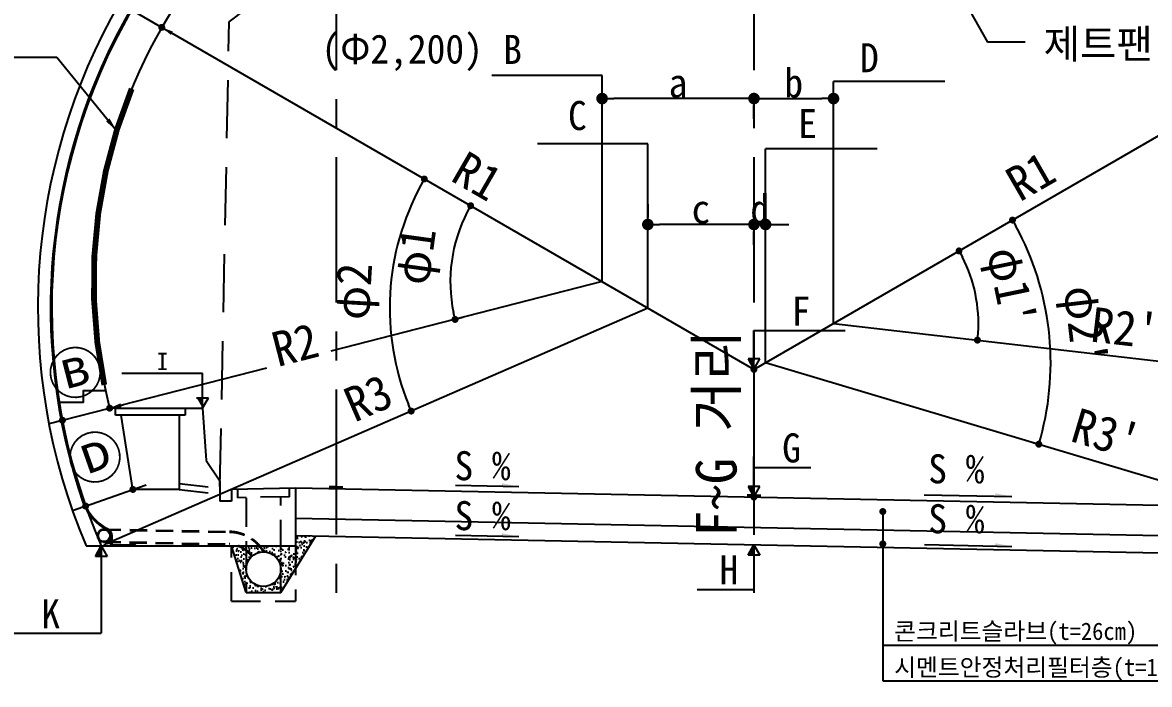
# Model space of a CAD drawing. Header units: millimetres. Extents: x -69382 to 174843, y -46375 to 101648.
# Drawn here: x -18326 to -8619, y 11070 to 16769 of the extents above; entities that cross this region are included whole.
import ezdxf
from ezdxf.enums import TextEntityAlignment as Align

# ---------------------------------------------------------------- set-up
doc = ezdxf.new("R2010")
doc.units = ezdxf.units.MM
doc.header["$LTSCALE"] = 1000
for name, pattern in [('A-CENTR01', [2, 1.25, -0.25, 0.25, -0.25]), ('A-DASHD01', [0.75, 0.5, -0.25]), ('A-HIDDN01', [0.375, 0.25, -0.125]), ('HIDDEN', [0.375, 0.25, -0.125])]:
    doc.linetypes.add(name, pattern=pattern)
for name, color, linetype in [('-길작업', 255, 'Continuous'), ('0-OTHR', 3, 'Continuous'), ('CS-CNTL', 1, 'A-CENTR01'), ('CS-CONC', 4, 'Continuous'), ('CS-CONC-MAJR', 4, 'Continuous'), ('CS-DIML', 1, 'Continuous'), ('CS-EXCV', 3, 'A-DIGLN01'), ('CS-HATH', 1, 'Continuous'), ('CS-HIDL', 2, 'A-DASHD01'), ('CS-LEAL', 1, 'Continuous'), ('CS-LEAT', 3, 'Continuous'), ('CS-STEL-MAJR', 4, 'Continuous'), ('CST-01-02-02-G05-CS-EXCV', 3, 'CFZ008'), ('CST-01-02-02-G05-CS-MIS2', 2, 'Continuous'), ('CZ-HIDL', 2, 'A-DASHD01'), ('DIM1', 1, 'Continuous'), ('J', 4, 'Continuous'), ('MH-LEAT', 3, 'Continuous')]:
    doc.layers.add(name, color=color, linetype=linetype)
doc.styles.get("Standard").update_dxf_attribs({"font": 'txt.shx', "bigfont": 'whgtxt.shx'})
doc.styles.add('WGTXT', font='DotumChe.ttf')
doc.linetypes.add('A-DIGLN01', pattern='A,0.9,-0.2,[19,kscals.shx,S=0.1,R=180,X=0,Y=0],0.9', length=2)
doc.linetypes.add('CFZ008', pattern='A,0.9,-0.2,[106,KHCLINE.shx,S=0.00606,R=180,X=0,Y=0],0.9', length=2)
doc.dimstyles.new('DIM-01', dxfattribs={"dimscale": 100, "dimtxt": 3, "dimasz": 0.6, "dimexe": 0, "dimexo": 0, "dimgap": 1, "dimtad": 1, "dimdec": 0, "dimrnd": 0.001, "dimzin": 1, "dimdsep": 46, "dimlunit": 6, "dimtxsty": 'WGTXT', "dimblk": 'DOT', "dimcen": 0, "dimclrd": 1, "dimclre": 1, "dimclrt": 3, "dimadec": 4, "dimazin": 0, "dimtfac": 1, "dimtdec": 0, "dimtix": 1, "dimtmove": 2, "dimatfit": 3, "dimldrblk": 'DOT', "dimfxl": 1.5, "dimlwd": -1, "dimarcsym": 0})
doc.dimstyles.new('DIM-LEADER', dxfattribs={"dimscale": 40, "dimtxt": 3, "dimasz": 3, "dimexe": 1.5, "dimexo": 0, "dimgap": 1, "dimtad": 1, "dimdec": 0, "dimrnd": 0.001, "dimzin": 1, "dimdsep": 46, "dimlunit": 6, "dimtxsty": 'WGTXT', "dimcen": 0, "dimclrd": 1, "dimclre": 1, "dimclrt": 3, "dimadec": 4, "dimazin": 0, "dimtfac": 1, "dimtdec": 0, "dimtix": 1, "dimtmove": 2, "dimatfit": 3, "dimfxl": 1.5, "dimlwd": -1, "dimarcsym": 0})
doc.dimstyles.get("Standard").update_dxf_attribs({"dimtxt": 0.18, "dimasz": 0.18, "dimexe": 0.18, "dimexo": 0.0625, "dimgap": 0.09, "dimtad": 0, "dimtih": 1, "dimtoh": 1, "dimdec": 4, "dimzin": 0, "dimdsep": 46, "dimtxsty": 'Standard', "dimcen": 0.09, "dimadec": 0, "dimazin": 0, "dimtfac": 1, "dimtdec": 4, "dimtofl": 0, "dimtmove": 0, "dimatfit": 3, "dimfxl": 1, "dimtolj": 1, "dimtzin": 0, "dimarcsym": 0})

# ---------------------------------------------------------------- blocks, each defined once
blk = doc.blocks.new('_Dot')
at = {"layer": 'DIM1'}
blk.add_line((0, 0), (-1, 0), dxfattribs=at)
at = {"layer": 'DIM1', "const_width": 0.5}
blk.add_lwpolyline([(-0.25, 0, 1), (0.25, 0, 1)], format="xyb", close=True, dxfattribs=at)
blk = doc.blocks.new('*D508')
at = {"layer": 'CS-DIML', "color": 1, "lineweight": -2, "transparency": 16777216}
blk.add_line((-14532, 14230.5), (-14600.1, 14213), dxfattribs=at)
at = {"layer": 'CS-DIML', "color": 1, "transparency": 16777216}
blk.add_arc((-13333.5, 14538.3), 1307.7, 152.6291, 191.77253, dxfattribs=at)
at = {"layer": 'Defpoints', "color": 0, "transparency": 16777216}
for p in [(-14472.9, 15196.1), (-14595.5, 14881.1), (-13333.5, 14538.3), (-13333.5, 14538.3), (-14532, 14230.5)]:
    blk.add_point(p, dxfattribs=at)
at = {"layer": 'CS-DIML', "color": 1, "transparency": 16777216, "xscale": 60, "yscale": 60, "zscale": 60}
for p, rotation in [((-14466, 15192.1), 61.31455118635331), ((-14600.1, 14213), 283.0870806903828)]:
    blk.add_blockref('_Dot', p, dxfattribs=dict(at, rotation=rotation))
at = {"layer": 'CS-DIML', "color": 3, "transparency": 16777216, "insert": (-14904.9, 14753.5), "char_height": 300, "attachment_point": 5, "rotation": 82.20082, "style": 'WGTXT'}
blk.add_mtext('φ1', dxfattribs=at)
blk = doc.blocks.new('*D509')
at = {"layer": 'CS-DIML', "color": 1, "transparency": 16777216}
blk.add_arc((-12939.7, 14310.8), 2223.1, 151.54641, 201.97284, dxfattribs=at)
at = {"layer": 'Defpoints', "color": 0, "transparency": 16777216}
for p in [(-15029.1, 15517.2), (-15112.9, 14779.1), (-12939.7, 14310.8), (-12939.7, 14310.8), (-15026.4, 13402.7)]:
    blk.add_point(p, dxfattribs=at)
at = {"layer": 'CS-DIML', "color": 1, "transparency": 16777216, "xscale": 60, "yscale": 60, "zscale": 60}
for p, rotation in [((-14864.9, 15422.4), 60.77320694664419), ((-14978.1, 13423.7), 292.746044561741)]:
    blk.add_blockref('_Dot', p, dxfattribs=dict(at, rotation=rotation))
at = {"layer": 'CS-DIML', "color": 3, "transparency": 16777216, "insert": (-15437.1, 14452.2), "char_height": 300, "attachment_point": 5, "rotation": 86.75963, "style": 'WGTXT'}
blk.add_mtext('φ2', dxfattribs=at)
blk = doc.blocks.new('*D510')
at = {"layer": 'CS-DIML', "color": 1, "lineweight": -2, "transparency": 16777216}
blk.add_line((-10143.7, 14039.8), (-10100.3, 14034.8), dxfattribs=at)
at = {"layer": 'CS-DIML', "color": 1, "transparency": 16777216}
blk.add_arc((-11340.1, 14178.7), 1248.1, 356.13611, 27.24529, dxfattribs=at)
at = {"layer": 'Defpoints', "color": 0, "transparency": 16777216}
for p in [(-10241.9, 14812.7), (-10097.9, 14300.2), (-11340.1, 14178.7), (-11340.1, 14178.7), (-10143.7, 14039.8)]:
    blk.add_point(p, dxfattribs=at)
at = {"layer": 'CS-DIML', "color": 1, "transparency": 16777216, "xscale": 60, "yscale": 60, "zscale": 60}
for p, rotation in [((-10259.2, 14802.7), 118.6226448586616), ((-10100.3, 14034.8), 264.7587518387547)]:
    blk.add_blockref('_Dot', p, dxfattribs=dict(at, rotation=rotation))
at = {"layer": 'CS-DIML', "color": 3, "transparency": 16777216, "insert": (-9845.3, 14487.9), "char_height": 300, "attachment_point": 5, "rotation": 281.6907, "style": 'WGTXT'}
blk.add_mtext("φ1'", dxfattribs=at)
blk = doc.blocks.new('*D511')
at = {"layer": 'CS-DIML', "color": 1, "lineweight": -2, "transparency": 16777216}
blk.add_line((-9613.7, 13151), (-9572.2, 13138.6), dxfattribs=at)
at = {"layer": 'CS-DIML', "color": 1, "transparency": 16777216}
blk.add_arc((-11925.3, 13840.7), 2455.7, 344.78664, 28.60005, dxfattribs=at)
at = {"layer": 'Defpoints', "color": 0, "transparency": 16777216}
for p in [(-9777.9, 15080.6), (-11925.3, 13840.7), (-11925.3, 13840.7), (-9470.1, 13794.6), (-9613.7, 13151)]:
    blk.add_point(p, dxfattribs=at)
at = {"layer": 'CS-DIML', "color": 1, "transparency": 16777216, "xscale": 60, "yscale": 60, "zscale": 60}
for p, rotation in [((-9798.6, 15068.6), 119.300027083638), ((-9572.2, 13138.6), 254.0866642069604)]:
    blk.add_blockref('_Dot', p, dxfattribs=dict(at, rotation=rotation))
at = {"layer": 'CS-DIML', "color": 3, "transparency": 16777216, "insert": (-9209.9, 14159.4), "char_height": 300, "attachment_point": 5, "rotation": 276.69335, "style": 'WGTXT'}
blk.add_mtext("φ2'", dxfattribs=at)
blk = doc.blocks.new('*D512')
at = {"layer": 'CS-DIML', "color": 1, "transparency": 16777216}
for p, q in [((-13333.5, 14538.3), (-15669.2, 13938.5)), ((-17478.5, 13473.9), (-16221.6, 13796.6))]:
    blk.add_line(p, q, dxfattribs=at)
blk.add_solid([(-17482.7, 13490), (-17474.4, 13457.7), (-17575.4, 13449)], dxfattribs=at)
at = {"layer": 'Defpoints', "color": 0, "transparency": 16777216}
for p in [(-13333.5, 14538.3), (-17575.4, 13449), (-17575.4, 13449)]:
    blk.add_point(p, dxfattribs=at)
at = {"layer": 'CS-DIML', "color": 3, "transparency": 16777216, "insert": (-15978.4, 13996), "char_height": 300, "attachment_point": 5, "rotation": 14.40195, "style": 'WGTXT'}
blk.add_mtext('R2', dxfattribs=at)
blk = doc.blocks.new('_None')
blk = doc.blocks.new('*D513')
at = {"layer": 'CS-DIML', "color": 1, "transparency": 16777216}
blk.add_line((-12939.7, 14310.8), (-17555.7, 12301.9), dxfattribs=at)
blk.add_solid([(-17562.4, 12317.2), (-17549.1, 12286.6), (-17647.4, 12262)], dxfattribs=at)
at = {"layer": 'Defpoints', "color": 0, "transparency": 16777216}
for p in [(-12939.7, 14310.8), (-17647.4, 12262), (-17647.4, 12262)]:
    blk.add_point(p, dxfattribs=at)
at = {"layer": 'CS-DIML', "color": 3, "transparency": 16777216, "insert": (-15347.5, 13535.8), "char_height": 300, "attachment_point": 5, "rotation": 23.51925, "style": 'WGTXT'}
blk.add_mtext('R3', dxfattribs=at)
blk = doc.blocks.new('*D514')
at = {"layer": 'CS-DIML', "color": 1, "transparency": 16777216}
blk.add_line((-11340.1, 14178.7), (-6374.7, 13602.5), dxfattribs=at)
blk.add_solid([(-6372.8, 13619.1), (-6376.6, 13586), (-6275.4, 13591)], dxfattribs=at)
at = {"layer": 'Defpoints', "color": 0, "transparency": 16777216}
for p in [(-11340.1, 14178.7), (-6275.4, 13591), (-6275.4, 13591)]:
    blk.add_point(p, dxfattribs=at)
at = {"layer": 'CS-DIML', "color": 3, "transparency": 16777216, "insert": (-8828.5, 14139.1), "char_height": 300, "attachment_point": 5, "rotation": 353.3814, "style": 'WGTXT'}
blk.add_mtext("R2'", dxfattribs=at)
blk = doc.blocks.new('*D515')
at = {"layer": 'CS-DIML', "color": 1, "transparency": 16777216}
blk.add_line((-11925.3, 13840.7), (-6200.3, 12132.6), dxfattribs=at)
blk.add_solid([(-6195.5, 12148.5), (-6205, 12116.6), (-6104.4, 12104)], dxfattribs=at)
at = {"layer": 'Defpoints', "color": 0, "transparency": 16777216}
for p in [(-11925.3, 13840.7), (-6104.4, 12104), (-6104.4, 12104)]:
    blk.add_point(p, dxfattribs=at)
at = {"layer": 'CS-DIML', "color": 3, "transparency": 16777216, "insert": (-8991.3, 13226.4), "char_height": 300, "attachment_point": 5, "rotation": 343.38669, "style": 'WGTXT'}
blk.add_mtext("R3'", dxfattribs=at)
blk = doc.blocks.new('*D516')
at = {"layer": 'CS-DIML', "color": 6, "transparency": 16777216}
for p, q in [((-17438, 16908), (-17490, 16938)), ((-17386.1, 16878), (-17126.3, 16728)), ((-17074.3, 16698), (-17022.3, 16668))]:
    blk.add_line(p, q, dxfattribs=at)
at = {"layer": 'Defpoints', "color": 0, "transparency": 16777216}
for p in [(-17386.1, 16878), (-17126.3, 16728), (-17126.3, 16728)]:
    blk.add_point(p, dxfattribs=at)
at = {"layer": 'CS-DIML', "color": 6, "transparency": 16777216, "xscale": 60, "yscale": 60, "zscale": 60}
for p, rotation in [((-17386.1, 16878), 330.0000000024546), ((-17126.3, 16728), 150.0000000024546)]:
    blk.add_blockref('_Dot', p, dxfattribs=dict(at, rotation=rotation))
at = {"layer": 'CS-DIML', "color": 6, "transparency": 16777216, "insert": (-17083.9, 17101.4), "char_height": 350, "attachment_point": 5, "rotation": 330, "style": 'WGTXT'}
blk.add_mtext('Ⓐ', dxfattribs=at)
blk = doc.blocks.new('*D518')
at = {"layer": 'CS-DIML', "color": 1, "transparency": 16777216}
blk.add_line((-12025.4, 13783), (-17039.7, 16678), dxfattribs=at)
blk.add_solid([(-17031.3, 16692.4), (-17048, 16663.5), (-17126.3, 16728)], dxfattribs=at)
at = {"layer": 'Defpoints', "color": 0, "transparency": 16777216}
for p in [(-17126.3, 16728), (-17126.3, 16728), (-12025.4, 13783)]:
    blk.add_point(p, dxfattribs=at)
at = {"layer": 'CS-DIML', "color": 3, "transparency": 16777216, "insert": (-14407.4, 15447.2), "char_height": 300, "attachment_point": 5, "rotation": 330, "style": 'WGTXT'}
blk.add_mtext('R1', dxfattribs=at)
blk = doc.blocks.new('*D519')
at = {"layer": 'CS-DIML', "color": 1, "transparency": 16777216}
blk.add_line((-12025.4, 13783), (-7011.1, 16678), dxfattribs=at)
blk.add_solid([(-7019.4, 16692.4), (-7002.8, 16663.5), (-6924.5, 16728)], dxfattribs=at)
at = {"layer": 'Defpoints', "color": 0, "transparency": 16777216}
for p in [(-6924.5, 16728), (-6924.5, 16728), (-12025.4, 13783)]:
    blk.add_point(p, dxfattribs=at)
at = {"layer": 'CS-DIML', "color": 3, "transparency": 16777216, "insert": (-9643.3, 15447.2), "char_height": 300, "attachment_point": 5, "rotation": 30, "style": 'WGTXT'}
blk.add_mtext('R1', dxfattribs=at)
blk = doc.blocks.new('*D489')
at = {"layer": 'CS-DIML', "color": 1, "transparency": 16777216}
for p, q in [((-12939.7, 15205.5), (-12939.7, 15090.5)), ((-12125.4, 15030.5), (-12839.7, 15030.5)), ((-12025.4, 14855.5), (-12025.4, 14970.5))]:
    blk.add_line(p, q, dxfattribs=at)
at = {"layer": 'Defpoints', "color": 0, "transparency": 16777216}
for p in [(-12939.7, 15030.5), (-12939.7, 15030.5), (-12025.4, 15030.5)]:
    blk.add_point(p, dxfattribs=at)
at = {"layer": 'CS-DIML', "color": 1, "transparency": 16777216, "xscale": 100, "yscale": 100, "zscale": 100, "rotation": 180}
blk.add_blockref('_Dot', (-12939.7, 15030.5), dxfattribs=at)
at = {"layer": 'CS-DIML', "color": 1, "transparency": 16777216, "xscale": 100, "yscale": 100, "zscale": 100}
blk.add_blockref('_Dot', (-12025.4, 15030.5), dxfattribs=at)
at = {"layer": 'CS-DIML', "color": 3, "transparency": 16777216, "insert": (-12482.5, 15162.5), "char_height": 250, "attachment_point": 5, "style": 'WGTXT'}
blk.add_mtext('\\A1;c', dxfattribs=at)
blk = doc.blocks.new('*D490')
at = {"layer": 'CS-DIML', "color": 1, "transparency": 16777216}
for p, q in [((-12125.4, 16114.9), (-13233.5, 16114.9)), ((-13333.5, 15944.9), (-13333.5, 16054.9)), ((-12025.4, 15939.9), (-12025.4, 16054.9))]:
    blk.add_line(p, q, dxfattribs=at)
at = {"layer": 'Defpoints', "color": 0, "transparency": 16777216}
for p in [(-13333.5, 16119.9), (-13333.5, 16114.9), (-12025.4, 16114.9)]:
    blk.add_point(p, dxfattribs=at)
at = {"layer": 'CS-DIML', "color": 1, "transparency": 16777216, "xscale": 100, "yscale": 100, "zscale": 100, "rotation": 180}
blk.add_blockref('_Dot', (-13333.5, 16114.9), dxfattribs=at)
at = {"layer": 'CS-DIML', "color": 1, "transparency": 16777216, "xscale": 100, "yscale": 100, "zscale": 100}
blk.add_blockref('_Dot', (-12025.4, 16114.9), dxfattribs=at)
at = {"layer": 'CS-DIML', "color": 3, "transparency": 16777216, "insert": (-12679.5, 16247.1), "char_height": 250, "attachment_point": 5, "style": 'WGTXT'}
blk.add_mtext('\\A1;a', dxfattribs=at)
blk = doc.blocks.new('*D491')
at = {"layer": 'CS-DIML', "color": 1, "transparency": 16777216}
for p, q in [((-12025.4, 15205.5), (-12025.4, 15090.5)), ((-11925.3, 15205.5), (-11925.3, 15090.5)), ((-12125.4, 15030.5), (-12225.4, 15030.5)), ((-12025.4, 15030.5), (-11925.3, 15030.5)), ((-11825.3, 15030.5), (-11725.3, 15030.5))]:
    blk.add_line(p, q, dxfattribs=at)
at = {"layer": 'Defpoints', "color": 0, "transparency": 16777216}
for p in [(-12025.4, 15030.5), (-11925.3, 15030.5), (-11925.3, 15030.5)]:
    blk.add_point(p, dxfattribs=at)
at = {"layer": 'CS-DIML', "color": 1, "transparency": 16777216, "xscale": 100, "yscale": 100, "zscale": 100}
blk.add_blockref('_Dot', (-12025.4, 15030.5), dxfattribs=at)
at = {"layer": 'CS-DIML', "color": 1, "transparency": 16777216, "xscale": 100, "yscale": 100, "zscale": 100, "rotation": 180}
blk.add_blockref('_Dot', (-11925.3, 15030.5), dxfattribs=at)
at = {"layer": 'CS-DIML', "color": 3, "transparency": 16777216, "insert": (-11975.4, 15162.7), "char_height": 250, "attachment_point": 5, "style": 'WGTXT'}
blk.add_mtext('\\A1;d', dxfattribs=at)
blk = doc.blocks.new('*D492')
at = {"layer": 'CS-DIML', "color": 1, "transparency": 16777216}
for p, q in [((-11925.4, 16114.9), (-11440.2, 16114.9)), ((-12025.4, 15939.9), (-12025.4, 16054.9)), ((-11340.2, 15939.9), (-11340.2, 16054.9))]:
    blk.add_line(p, q, dxfattribs=at)
at = {"layer": 'Defpoints', "color": 0, "transparency": 16777216}
for p in [(-12025.4, 16114.9), (-11340.2, 16114.9), (-11340.2, 16114.9)]:
    blk.add_point(p, dxfattribs=at)
at = {"layer": 'CS-DIML', "color": 1, "transparency": 16777216, "xscale": 100, "yscale": 100, "zscale": 100, "rotation": 180}
blk.add_blockref('_Dot', (-12025.4, 16114.9), dxfattribs=at)
at = {"layer": 'CS-DIML', "color": 1, "transparency": 16777216, "xscale": 100, "yscale": 100, "zscale": 100}
blk.add_blockref('_Dot', (-11340.2, 16114.9), dxfattribs=at)
at = {"layer": 'CS-DIML', "color": 3, "transparency": 16777216, "insert": (-11682.8, 16247.1), "char_height": 250, "attachment_point": 5, "style": 'WGTXT'}
blk.add_mtext('\\A1;b', dxfattribs=at)
blk = doc.blocks.new('*D531')
at = {"layer": 'CS-DIML', "color": 6, "transparency": 16777216}
for p, q in [((-17982.2, 13344.5), (-17575.4, 13449)), ((-17517.3, 13463.9), (-17459.1, 13478.8)), ((-18040.3, 13329.6), (-18098.4, 13314.7))]:
    blk.add_line(p, q, dxfattribs=at)
at = {"layer": 'Defpoints', "color": 0, "transparency": 16777216}
for p in [(-17575.4, 13449), (-17575.4, 13449), (-17982.2, 13344.5)]:
    blk.add_point(p, dxfattribs=at)
at = {"layer": 'CS-DIML', "color": 6, "transparency": 16777216, "xscale": 60, "yscale": 60, "zscale": 60}
for p, rotation in [((-17575.4, 13449), 194.4019468804853), ((-17982.2, 13344.5), 14.40194688048532)]:
    blk.add_blockref('_Dot', p, dxfattribs=dict(at, rotation=rotation))
at = {"layer": 'CS-DIML', "color": 6, "transparency": 16777216, "insert": (-17864.5, 13730.5), "char_height": 350, "attachment_point": 5, "rotation": 14.40195, "style": 'WGTXT'}
blk.add_mtext('Ⓑ', dxfattribs=at)
blk = doc.blocks.new('*D533')
at = {"layer": 'CS-DIML', "color": 6, "transparency": 16777216}
for p, q in [((-17782.5, 12605.6), (-17375.4, 12749)), ((-17318.8, 12768.9), (-17262.2, 12788.8)), ((-17839.1, 12585.7), (-17895.7, 12565.8))]:
    blk.add_line(p, q, dxfattribs=at)
at = {"layer": 'Defpoints', "color": 0, "transparency": 16777216}
for p in [(-17375.4, 12749), (-17375.4, 12749), (-17782.5, 12605.6)]:
    blk.add_point(p, dxfattribs=at)
at = {"layer": 'CS-DIML', "color": 6, "transparency": 16777216, "xscale": 60, "yscale": 60, "zscale": 60}
for p, rotation in [((-17375.4, 12749), 199.3977778867576), ((-17782.5, 12605.6), 19.39777788675762)]:
    blk.add_blockref('_Dot', p, dxfattribs=dict(at, rotation=rotation))
at = {"layer": 'CS-DIML', "color": 6, "transparency": 16777216, "insert": (-17693.4, 13002.3), "char_height": 350, "attachment_point": 5, "rotation": 19.39778, "style": 'WGTXT'}
blk.add_mtext('Ⓓ', dxfattribs=at)
blk = doc.blocks.new('*D537')
at = {"layer": 'CS-DIML', "color": 6, "transparency": 16777216}
for p, q in [((-12025.4, 13843), (-12025.4, 13903)), ((-12025.4, 13783), (-12025.4, 12683)), ((-12025.4, 12623), (-12025.4, 12563))]:
    blk.add_line(p, q, dxfattribs=at)
at = {"layer": 'Defpoints', "color": 0, "transparency": 16777216}
for p in [(-12025.4, 13783), (-12025.4, 12683), (-12025.4, 12683)]:
    blk.add_point(p, dxfattribs=at)
at = {"layer": 'CS-DIML', "color": 6, "transparency": 16777216, "xscale": 60, "yscale": 60, "zscale": 60}
for p, rotation in [((-12025.4, 13783), 270), ((-12025.4, 12683), 90)]:
    blk.add_blockref('_Dot', p, dxfattribs=dict(at, rotation=rotation))
at = {"layer": 'CS-DIML', "color": 6, "transparency": 16777216, "insert": (-12331.6, 13233), "char_height": 350, "attachment_point": 5, "rotation": 90, "style": 'WGTXT'}
blk.add_mtext('F~G 거리', dxfattribs=at)

msp = doc.modelspace()

# ---------------------------------------------------------------- hatches: boundary and pattern name
at = {"layer": 'CS-HATH'}
h = msp.add_hatch(dxfattribs=at)
h.set_pattern_fill('AR-CONC', color=256, scale=0.5, style=0)
h.set_pattern_definition([(50, (-14175.63, -2644.65), (91.09233, -7.96954), [9.525, -104.775]), (355, (-14175.63, -2644.65), (-17.6214, 95.5283), [7.62, -83.82]), (100.451, (-14168.04, -2645.314), (73.47125, 87.55834), [8.095, -89.045]), (46.1842, (-14175.63, -2619.25), (135.5395, -21.0212), [14.2875, -157.1625]), (96.6356, (-14164.33, -2621), (118.7021, 123.7128), [12.1425, -133.5675]), (351.184, (-14175.63, -2619.25), (118.7023, 123.7126), [11.43, -125.73]), (21, (-14162.93, -2625.6), (75.80744, -51.13276), [9.525, -104.775]), (326, (-14162.93, -2625.6), (30.901, 92.094), [7.62, -83.82]), (71.4514, (-14156.61, -2629.86), (106.70825, 40.96143), [8.095, -89.045]), (37.5, (-14175.63, -2644.65), (1.5443, 42.27752), [0, -82.804, 0, -85.09, 0, -84.1375]), (7.5, (-14175.63, -2644.65), (33.40983, 50.09029), [0, -48.514, 0, -80.899, 0, -32.0675]), (327.5, (-14203.95, -2644.65), (67.7953, -2.86437), [0, -31.75, 0, -99.06, 0, -131.445]), (317.5, (-14216.65, -2644.65), (74.0646, 12.71325), [0, -41.275, 0, -65.786, 0, -93.345])])
edge = h.paths.add_edge_path(flags=16)
edge.add_arc((-16250.3782, 12061.9805), 150, 0, 360)
h.paths.add_polyline_path([(-15800.3782, 12348.4805), (-15975.3782, 12351.9805), (-15975.3782, 12261.9805), (-16525.3782, 12261.9805), (-16400.3782, 11861.9805), (-16100.3782, 11861.9805)])

# ---------------------------------------------------------------- linework, layer by layer
at = {"layer": '-길작업', "color": 3}
msp.add_circle((-11340.1893, 15806.461), 12116.7265, dxfattribs=at)
at = {"layer": '0-OTHR'}
for points in [[(-15565.3782, 12778.7855), (-15685.3782, 12781.1855), (-15565.3782, 12753.7805), (-15685.3782, 12756.1805)], [(-11965.3782, 12706.8175), (-12085.3782, 12709.2175), (-11965.3782, 12681.8125), (-12085.3782, 12684.2125)]]:
    msp.add_solid(points, dxfattribs=at)
at = {"layer": 'CS-CNTL'}
for p, q in [((-15625.3782, 21609.6277), (-15625.3782, 11695.6163)), ((-12025.3782, 21609.3132), (-12025.3782, 11695.6163))]:
    msp.add_line(p, q, dxfattribs=at)
at = {"layer": 'CS-CONC'}
for p, q in [((-17525.3782, 13448.9805), (-17575.3782, 13448.9805)), ((-17525.3782, 13388.9805), (-17525.3782, 13448.9805)), ((-17525.3782, 13448.9805), (-16925.3782, 13448.9805)), ((-16925.3782, 13448.9805), (-16775.3782, 13448.9805)), ((-16925.3782, 13448.9805), (-16925.3782, 13388.9805)), ((-16775.3782, 13448.9805), (-16745.3782, 12998.9805)), ((-16925.3782, 13388.9805), (-17525.3782, 13388.9805)), ((-17375.3782, 12748.9805), (-17475.3782, 13388.9805)), ((-16975.3782, 13388.9805), (-16975.3782, 12748.9805)), ((-16745.3782, 12998.9805), (-16625.3782, 12823.9805)), ((-16625.3782, 12823.9805), (-16625.3782, 12748.9805)), ((-16975.3782, 12748.9805), (-17375.3782, 12748.9805)), ((-16525.3782, 12750.9805), (-15975.3782, 12761.9805)), ((-16475.3782, 12751.9805), (-16475.3782, 12676.9805)), ((-16025.3782, 12685.9805), (-16025.3782, 12760.9805)), ((-15975.3782, 12761.9805), (-8075.3782, 12603.9805)), ((-15975.3782, 12761.9805), (-15975.3782, 12261.9805)), ((-15975.3782, 12501.9805), (-8075.3782, 12343.9805))]:
    msp.add_line(p, q, dxfattribs=at)
at = {"layer": 'CS-CONC', "const_width": 50}
msp.add_lwpolyline([(-17385.9072, 16198.9805, 0.14945256), (-17621.7681, 13648.9805)], format="xyb", dxfattribs=at)
at = {"layer": 'CS-CONC', "elevation": 0}
msp.add_lwpolyline([(-17611.0946, 13598.9804), (-17803.5095, 13598.9804), (-17803.5095, 13498.9804), (-18009.3415, 13498.9804)], dxfattribs=at)
at = {"layer": 'CS-CONC'}
for points in [[(-16625.3782, 12748.9805), (-16625.3782, 12648.9805)], [(-16525.3782, 12750.9805), (-16525.3782, 12648.9805)], [(-16525.3782, 12648.9805), (-16625.3782, 12648.9805)]]:
    msp.add_lwpolyline(points, dxfattribs=at)
for centre, radius, start, end in [((-12025.3782, 13782.9805), 5890, 30, 150), ((-12939.6694, 14310.8468), 5134.2674, 150.00000002, 203.51925151), ((-13333.546, 14538.2516), 4379.4579, 150, 194.40194694)]:
    msp.add_arc(centre, radius, start, end, dxfattribs=at)
at = {"layer": 'CS-CONC-MAJR', "linetype": 'HIDDEN'}
for p, q in [((-16025.3782, 12685.9805), (-16475.3782, 12676.9805)), ((-16400.3782, 12677.4805), (-16400.3782, 11861.9805)), ((-16100.3782, 11861.9805), (-16100.3782, 12683.4805)), ((-16525.3782, 11786.9805), (-16525.3782, 12261.9805)), ((-15975.3782, 12261.9805), (-15975.3782, 11786.9805)), ((-16525.3782, 11786.9805), (-15975.3782, 11786.9805))]:
    msp.add_line(p, q, dxfattribs=at)
at = {"layer": 'CS-DIML'}
for p, q in [((-13333.546, 14538.2516), (-13333.546, 16312.3801)), ((-11340.0578, 14178.6505), (-11340.1994, 16262.4484)), ((-12939.6694, 14310.8468), (-12939.6694, 15724.4287)), ((-11925.3345, 13840.7408), (-11925.3345, 15682.1201)), ((-16775.3782, 13448.9805), (-16775.3782, 13748.8912))]:
    msp.add_line(p, q, dxfattribs=at)
at = {"layer": 'CS-DIML', "color": 2, "linetype": 'A-HIDDN01', "const_width": 10, "flags": 128}
msp.add_lwpolyline([(-6404.052, 12108.9805), (-6404.052, 12108.9805), (-6199.0529, 12108.9805), (-6199.0366, 12198.7629, -0.269451409), (-6167.7352, 12252.6302, 0.201537786), (-5996.4745, 12496.9861, 0.188817455), (-6660.6049, 16880.4805, 0.577350269), (-17390.6597, 16880.4805, 0.217395331), (-17797.4422, 12632.5793, 0.181398454), (-17597.8221, 12407.227, -0.292415643), (-17561.8292, 12350.9453), (-17561.8292, 12266.9805), (-17356.8292, 12266.9805)], format="xyb", dxfattribs=at)
at = {"layer": 'CS-EXCV', "linetype": 'CFZ008'}
for p, q in [((-16100.3782, 11861.9805), (-15800.3782, 12348.4805)), ((-15975.3782, 12351.9805), (-8075.3782, 12193.9805)), ((-16525.3782, 12261.9805), (-15975.3782, 12261.9805)), ((-16400.3782, 11861.9805), (-16525.3782, 12261.9805)), ((-16400.3782, 11861.9805), (-16100.3782, 11861.9805))]:
    msp.add_line(p, q, dxfattribs=at)
at = {"layer": 'CS-EXCV', "linetype": 'ByBlock'}
msp.add_line((-17778.2512, 12261.9805), (-16525.3782, 12261.9805), dxfattribs=at)
at = {"layer": 'CS-HIDL'}
msp.add_lwpolyline([(-16625.1783, 12774.9765), (-16545.1943, 16774.1768), (-15529.3974, 17554.0208), (-8330.837, 17410.0496), (-7347.0337, 16590.2135), (-7427.0177, 12591.0133)], dxfattribs=at)
at = {"layer": 'CS-LEAL'}
for p, q in [((-13333.546, 16312.3801), (-14283.546, 16312.3801)), ((-10380.1994, 16262.4484), (-11340.1994, 16262.4484)), ((-12939.8438, 15724.4287), (-13889.8438, 15724.4287)), ((-10965.3345, 15682.1201), (-11925.3345, 15682.1201)), ((-12025.3782, 13782.9805), (-12025.3782, 14117.4484)), ((-12025.3782, 14117.4484), (-11240.0071, 14117.4484)), ((-12076.2849, 13872.9805), (-12025.3782, 13782.9805)), ((-11974.4716, 13872.9805), (-12076.2849, 13872.9805)), ((-11974.4716, 13872.9805), (-12076.2849, 13872.9805)), ((-12076.2849, 13872.9805), (-12025.3782, 13782.9805)), ((-12025.3782, 13782.9805), (-11974.4716, 13872.9805)), ((-12025.3782, 13782.9805), (-12025.3782, 13872.9805)), ((-12025.3782, 13782.9805), (-11974.4716, 13872.9805)), ((-17471.6113, 13748.8912), (-16775.3782, 13748.8912)), ((-16775.3782, 13448.9805), (-16724.4716, 13538.9805)), ((-16775.3782, 13448.9805), (-16775.3782, 13538.9805)), ((-12025.3782, 12682.9805), (-12025.3782, 13032.9805)), ((-12025.3782, 12682.9805), (-12025.3782, 13032.9805)), ((-12025.3782, 12682.9805), (-12025.3782, 13032.9805)), ((-12025.3782, 12938.9472), (-11536.0345, 12938.9472)), ((-14597.5923, 12784.4248), (-14052.1061, 12773.5151)), ((-12076.2849, 12772.9805), (-12025.3782, 12682.9805)), ((-11974.4716, 12772.9805), (-12076.2849, 12772.9805)), ((-12025.3782, 12682.9805), (-12025.3782, 12772.9805)), ((-12025.3782, 12682.9805), (-11974.4716, 12772.9805)), ((-10558.2759, 12703.6385), (-9804.4817, 12688.5626)), ((-14597.204, 12354.417), (-14051.7178, 12343.5073)), ((-17698.5737, 12171.9805), (-17647.667, 12261.9805)), ((-17647.667, 12261.9805), (-17596.7604, 12171.9805)), ((-17647.667, 12261.9805), (-17647.667, 12171.9805)), ((-17647.667, 12261.9805), (-17647.667, 11807.4554)), ((-17647.667, 12261.9805), (-17647.667, 11510.8748)), ((-12076.2849, 12182.9805), (-12025.3782, 12272.9805)), ((-12025.3782, 12272.9805), (-11974.4716, 12182.9805)), ((-12025.3782, 12272.9805), (-12025.3782, 12182.9805)), ((-12025.3782, 12272.9805), (-12025.3782, 11888.5434)), ((-10557.8876, 12273.6307), (-9804.0934, 12258.5548)), ((-17596.7604, 12171.9805), (-17698.5737, 12171.9805)), ((-11974.4716, 12182.9805), (-12076.2849, 12182.9805)), ((-12514.722, 11888.5434), (-12025.3782, 11888.5434)), ((-18519.3981, 11510.8748), (-17647.667, 11510.8748))]:
    msp.add_line(p, q, dxfattribs=at)
msp.add_lwpolyline([(-16826.2849, 13538.9805), (-16724.4716, 13538.9805)], dxfattribs=at)
for points in [[(-12025.3782, 13782.9805), (-12025.3782, 13782.9805), (-12025.3782, 13872.9805), (-12076.2849, 13872.9805)], [(-12025.3782, 13782.9805), (-12025.3782, 13782.9805), (-12025.3782, 13872.9805), (-12076.2849, 13872.9805)], [(-16775.3782, 13448.9805), (-16775.3782, 13448.9805), (-16775.3782, 13538.9805), (-16826.2849, 13538.9805)], [(-14052.1061, 12773.5151), (-14195.2267, 12801.3825), (-14195.7266, 12776.3875)], [(-12025.3782, 12682.9805), (-12025.3782, 12682.9805), (-12025.3782, 12772.9805), (-12076.2849, 12772.9805)], [(-9804.4817, 12688.5626), (-9947.6023, 12716.43), (-9948.1022, 12691.435)], [(-14051.7178, 12343.5073), (-14194.8383, 12371.3747), (-14195.3382, 12346.3797)], [(-17647.667, 12261.9805), (-17647.667, 12261.9805), (-17647.667, 12171.9805), (-17698.5737, 12171.9805)], [(-12025.3782, 12272.9805), (-12025.3782, 12272.9805), (-12025.3782, 12182.9805), (-12076.2849, 12182.9805)], [(-9804.0934, 12258.5548), (-9947.214, 12286.4222), (-9947.7139, 12261.4272)]]:
    msp.add_solid(points, dxfattribs=at)
at = {"layer": 'CS-LEAT'}
for points in [[(-6194.0538, 12103.9805), (-6194.0538, 12103.9805), (-6194.0366, 12198.7619, -0.26958023), (-6165.2357, 12248.2997, 0.199537372), (-5991.6652, 12495.585, 0.188827533), (-6656.2748, 16882.9805, 0.577350269), (-17394.9898, 16882.9805, 0.217400285), (-17802.1363, 12630.8545, 0.182089804), (-17600.0523, 12402.7493, -0.293112127), (-17566.8292, 12350.9453), (-17566.8292, 12261.9805), (-17566.8292, 12261.9805)], [(-17792.7164, 12634.2122, 0.181806766), (-17595.586, 12411.7015, -0.291796351), (-17556.8292, 12350.9453), (-17556.8292, 12271.9805), (-17356.8292, 12271.9805), (-17356.8292, 12261.9805)]]:
    msp.add_lwpolyline(points, format="xyb", dxfattribs=at)
at = {"layer": 'CS-STEL-MAJR'}
for centre, radius in [((-17623.8292, 12350.9453), 57), ((-17623.8292, 12350.9453), 50), ((-16250.3782, 12061.9805), 150)]:
    msp.add_circle(centre, radius, dxfattribs=at)
at = {"layer": 'CST-01-02-02-G05-CS-EXCV', "linetype": 'CFZ008', "ltscale": 1.5}
msp.add_lwpolyline([(-5978.9872, 12103.9805, 0.204701934), (-6560.7579, 16937.9805, 0.577350269), (-17489.9985, 16937.9805, 0.235215078), (-17778.2512, 12261.9805)], format="xyb", dxfattribs=at)
at = {"layer": 'CST-01-02-02-G05-CS-MIS2', "linetype": 'HIDDEN'}
for p, q in [((-16975.3782, 12798.9805), (-16625.3782, 12758.2744)), ((-16975.3782, 12748.9805), (-16625.3782, 12708.2744))]:
    msp.add_line(p, q, dxfattribs=at)
at = {"layer": 'CZ-HIDL', "ltscale": 0.3}
for p, q in [((-17627.8063, 12408.0354), (-16543.4937, 12386.3605)), ((-17627.8063, 12401.0354), (-16543.6337, 12379.3619)), ((-17628.9467, 12294.0468), (-16545.7732, 12272.3833)), ((-17628.8067, 12301.0454), (-16545.6333, 12279.3819))]:
    msp.add_line(p, q, dxfattribs=at)
for radius, start in [(350, 31.43624441), (357, 30.7235859), (243, 35.71917553), (250, 35.89205537)]:
    msp.add_arc((-16550.3782, 12029.4319), radius, start, 88.85423716, dxfattribs=at)
at = {"layer": 'DIM1', "const_width": 24}
for points in [[(-10915.7269, 12546.5768, 1), (-10915.7269, 12570.5768, 1)], [(-10915.7269, 12267.8693, 1), (-10915.7269, 12291.8693, 1)]]:
    msp.add_lwpolyline(points, format="xyb", close=True, dxfattribs=at)
at = {"layer": 'J', "color": 1}
for p in [(-10664.0666, 17754.244), (-9690.2527, 16600.9223)]:
    msp.add_line(p, (-10012.6371, 16600.9223), dxfattribs=at)

# ---------------------------------------------------------------- texts
at = {"layer": 'CS-LEAT', "style": 'WGTXT'}
for s, height, p in [('B', 250, (-14185.712, 16412.9996)), ('D', 250, (-11111.9374, 16341.6632)), ('C', 250, (-13627.466, 15843.8331)), ('E', 250, (-11644.7535, 15774.5584)), ('S %%%', 250, (-10524.6257, 12801.5921)), ('S %%%', 250, (-10524.2374, 12371.5844)), ('콘크리트슬라브(t=26cm)', 150, (-10817.8912, 11452.8868)), ('시멘트안정처리필터층(t=15cm)', 150, (-10817.8912, 11142.5952))]:
    msp.add_text(s, height=height, dxfattribs=at).set_placement(p)
for s, height, p in [('F', 250, (-11620.5188, 14285.2796)), ('I', 150, (-17120.3747, 13851.1792)), ('G', 250, (-11701.6032, 13106.7784)), ('H', 250, (-12241.0098, 12056.3747)), ('K', 250, (-18083.1028, 11678.706))]:
    msp.add_text(s, height=height, dxfattribs=at).set_placement(p, align=Align.MIDDLE_CENTER)
for p in [(-14605.212, 12828.1049), (-14604.8237, 12398.0971)]:
    msp.add_text('S %%%', height=250, rotation=0.15, dxfattribs=at).set_placement(p)
at = {"layer": 'J', "color": 3, "style": 'WGTXT'}
msp.add_text('(Φ2,200)', height=250, dxfattribs=at).set_placement((-15750.6026, 16416.6882))
at = {"layer": 'MH-LEAT', "color": 3, "style": 'WGTXT'}
msp.add_text('제트팬(Φ1,250)', height=250, dxfattribs=at).set_placement((-9530.3236, 16460.6008))

# ---------------------------------------------------------------- dimensions: what is measured, and where the dimension line sits
at = {"layer": 'CS-DIML', "color": 6}
for p1, p2, text, picture, middle in [((-17386.0755, 16877.9805), (-17126.2678, 16727.9805), 'Ⓐ', '*D516', (-17083.8705, 17101.4148)), ((-17982.1796, 13344.5169), (-17575.3782, 13448.9805), 'Ⓑ', '*D531', (-17864.4893, 13730.5218)), ((-12025.3782, 13782.9805), (-12025.3782, 12682.9805), 'F~G 거리', '*D537', (-12331.6032, 13232.9805)), ((-17782.4929, 12605.6305), (-17375.3782, 12748.9805), 'Ⓓ', '*D533', (-17693.3865, 13002.3466))]:
    dim = msp.add_aligned_dim(p1=p1, p2=p2, distance=0, text=text, dimstyle='DIM-01', override={"dimtxt": 3.5, "dimtxsty": 'WGTXT', "dimclrd": 6, "dimclre": 6, "dimclrt": 6}, dxfattribs=at)
    dim.commit()
    dim.dimension.update_dxf_attribs({"geometry": picture, "text_midpoint": middle})
at = {"layer": 'CS-DIML'}
for p1, p2, text, picture, middle in [((-12025.3782, 13782.9805), (-17126.2678, 16727.9805), 'R1', '*D518', (-14407.4219, 15447.1598)), ((-12025.3782, 13782.9805), (-6924.4886, 16727.9805), 'R1', '*D519', (-9643.3345, 15447.1598)), ((-11340.0578, 14178.6505), (-6275.3782, 13590.9805), "R2'", '*D514', (-8828.5468, 14139.1107)), ((-12939.6694, 14310.8468), (-17647.413, 12261.9805), 'R3', '*D513', (-15347.5389, 13535.7812)), ((-11925.3345, 13840.7408), (-6104.427, 12103.9805), "R3'", '*D515', (-8991.2587, 13226.4116))]:
    dim = msp.add_aligned_dim(p1=p1, p2=p2, distance=0, text=text, dimstyle='DIM-01', override={"dimasz": 1, "dimtxsty": 'WGTXT', "dimblk1": 'None', "dimsah": 1}, dxfattribs=at)
    dim.commit()
    dim.dimension.update_dxf_attribs({"geometry": picture, "text_midpoint": middle})
for base, p1, p2, text, picture, middle in [((-13333.546, 16114.9259), (-12025.3782, 16114.9439), (-13333.546, 16119.8981), 'a', '*D490', (-12679.4621, 16247.089)), ((-11340.1893, 16114.9259), (-12025.3782, 16114.9439), (-11340.1893, 16114.9259), 'b', '*D492', (-11682.7838, 16247.089)), ((-12939.6694, 15030.5117), (-12025.3782, 15030.5117), (-12939.6694, 15030.5117), 'c', '*D489', (-12482.5238, 15162.5084)), ((-11925.3345, 15030.5365), (-12025.3782, 15030.5117), (-11925.3345, 15030.5365), 'd', '*D491', (-11975.3564, 15162.6996))]:
    dim = msp.add_linear_dim(base=base, p1=p1, p2=p2, text=text, dimstyle='Standard', override={"dimscale": 50, "dimtxt": 5, "dimasz": 2, "dimexe": 1.2, "dimexo": 3.5, "dimtad": 1, "dimtih": 0, "dimtoh": 0, "dimdec": 0, "dimlunit": 6, "dimtxsty": 'WGTXT', "dimblk1": 'Dot', "dimblk2": 'Dot', "dimsah": 1, "dimclrd": 1, "dimclre": 1, "dimclrt": 3, "dimtix": 1, "dimtofl": 1, "dimtmove": 2, "dimlwd": 65535, "dimlwe": 65535}, dxfattribs=at)
    dim.commit()
    dim.dimension.update_dxf_attribs({"geometry": picture, "text_midpoint": middle})
for base, line1, line2, text, picture, middle in [((-15112.8997, 14779.1378), ((-12939.6694, 14310.8468), (-15026.3709, 13402.6894)), ((-12939.6694, 14310.8468), (-15029.0912, 15517.175)), 'φ2', '*D509', (-15437.1441, 14452.2428)), ((-14595.4908, 14881.1015), ((-13333.546, 14538.2516), (-14472.9255, 15196.0726)), ((-13333.546, 14538.2516), (-14531.9564, 14230.5157)), 'φ1', '*D508', (-14904.9259, 14753.481)), ((-9470.0777, 13794.646), ((-11925.3345, 13840.7408), (-9777.8669, 15080.5818)), ((-11925.3345, 13840.7408), (-9613.6926, 13151.0257)), "φ2'", '*D511', (-9209.9176, 14159.4092)), ((-10097.9156, 14300.1721), ((-11340.0578, 14178.6505), (-10241.9133, 14812.6645)), ((-11340.0578, 14178.6505), (-10143.7424, 14039.8384)), "φ1'", '*D510', (-9845.288, 14487.9493))]:
    dim = msp.add_angular_dim_2l(base=base, line1=line1, line2=line2, text=text, dimstyle='DIM-01', override={"dimtxsty": 'WGTXT'}, dxfattribs=at)
    dim.commit()
    dim.dimension.update_dxf_attribs({"geometry": picture, "text_midpoint": middle})
dim = msp.add_linear_dim(base=(-17575.3782, 13448.9805), p1=(-13333.546, 14538.2516), p2=(-17575.3782, 13448.9805), angle=194.40194694, text='R2', dimstyle='DIM-01', override={"dimasz": 1, "dimtxsty": 'WGTXT', "dimblk1": 'None', "dimsah": 1}, dxfattribs=at)
dim.commit()
dim.dimension.update_dxf_attribs({"geometry": '*D512', "text_midpoint": (-15978.3925, 13995.9802), "dimtype": 161})

# ---------------------------------------------------------------- leaders
msp.add_leader([(-17515.6067, 15838.2595), (-18029.9658, 16468.6088), (-19530.3639, 16468.6088)], dimstyle='DIM-LEADER', override={"dimgap": 1, "dimtad": 0}, dxfattribs=at)
at = {"layer": 'CS-LEAL'}
for points in [[(-10915.7269, 12558.5768), (-10915.7269, 11406.9576), (-7862.8518, 11406.9576)], [(-10915.7269, 12279.8693), (-10915.7269, 11100.5346), (-7862.8518, 11100.5346)]]:
    msp.add_leader(points, dimstyle='DIM-01', override={"dimgap": 1, "dimtad": 0}, dxfattribs=at)

doc.saveas('drawing.dxf')
